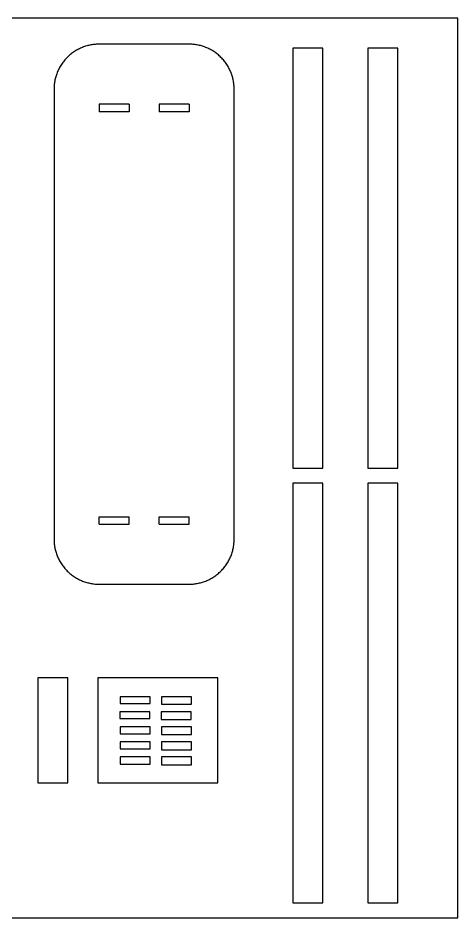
# Model space of a CAD drawing. Header units: inches. Extents: x 126 to 186, y 0 to 60.
# Drawn here: x 156.7 to 186, y 0 to 60 of the extents above; entities that cross this region are included whole.
import ezdxf

# ---------------------------------------------------------------- set-up
doc = ezdxf.new("R2010")
doc.units = ezdxf.units.IN
doc.header["$LTSCALE"] = 100
doc.header["$MEASUREMENT"] = 0
doc.layers.add('Default', color=18, linetype='Continuous', true_color=0x000000)
doc.layers.add('Make2D$Visible$Curves', color=18, linetype='Continuous', true_color=0x000000)

msp = doc.modelspace()

# ---------------------------------------------------------------- linework, layer by layer
at = {"layer": 'Default'}
for points in [[(126, 0), (186, 0), (186, 60), (126, 60)], [(175, 30), (177, 30), (177, 58), (175, 58)], [(180, 30), (182, 30), (182, 58), (180, 58)], [(175, 1), (177, 1), (177, 29), (175, 29)], [(180, 1), (182, 1), (182, 29), (180, 29)], [(158, 9), (160, 9), (160, 16), (158, 16)], [(162, 9), (170, 9), (170, 16), (162, 16)], [(163.5, 14.3), (165.5, 14.3), (165.5, 14.75), (163.5, 14.75)], [(166.25, 14.25), (168.25, 14.25), (168.25, 14.75), (166.25, 14.75)], [(163.47, 13.29), (165.47, 13.29), (165.47, 13.75), (163.47, 13.75)], [(166.22, 13.24), (168.22, 13.24), (168.22, 13.75), (166.22, 13.75)], [(163.5, 12.28), (165.5, 12.28), (165.5, 12.75), (163.5, 12.75)], [(166.25, 12.23), (168.25, 12.23), (168.25, 12.75), (166.25, 12.75)], [(163.5, 11.27), (165.5, 11.27), (165.5, 11.75), (163.5, 11.75)], [(166.25, 11.22), (168.25, 11.22), (168.25, 11.75), (166.25, 11.75)], [(163.5, 10.26), (165.5, 10.26), (165.5, 10.75), (163.5, 10.75)], [(166.25, 10.21), (168.25, 10.21), (168.25, 10.75), (166.25, 10.75)]]:
    msp.add_lwpolyline(points, close=True, dxfattribs=at)
at = {"layer": 'Make2D$Visible$Curves', "color": 18, "lineweight": -3, "true_color": 0x000000}
for points in [[(162.089, 58.254), (159.089, 58.254), (159.089, 55.254)], [(171.089, 55.254), (171.089, 58.254), (168.089, 58.254)], [(159.089, 25.254), (159.089, 22.254), (162.089, 22.254)], [(168.089, 22.254), (171.089, 22.254), (171.089, 25.254)]]:
    msp.add_rational_spline(points, [1, 0.707106781187, 1], degree=2, dxfattribs=at)
for points in [[(168.089, 58.254), (165.089, 58.254), (162.089, 58.254)], [(159.089, 55.254), (159.089, 40.254), (159.089, 25.254)], [(171.089, 25.254), (171.089, 40.254), (171.089, 55.254)], [(162.089, 54.254), (162.089, 54.004), (162.089, 53.754)], [(164.089, 54.254), (163.089, 54.254), (162.089, 54.254)], [(164.089, 54.254), (164.089, 54.004), (164.089, 53.754)], [(166.089, 54.254), (166.089, 54.004), (166.089, 53.754)], [(168.089, 54.254), (167.089, 54.254), (166.089, 54.254)], [(168.089, 54.254), (168.089, 54.004), (168.089, 53.754)], [(164.089, 53.754), (163.089, 53.754), (162.089, 53.754)], [(168.089, 53.754), (167.089, 53.754), (166.089, 53.754)], [(162.089, 26.754), (163.089, 26.754), (164.089, 26.754)], [(162.089, 26.254), (162.089, 26.504), (162.089, 26.754)], [(164.089, 26.254), (164.089, 26.504), (164.089, 26.754)], [(166.089, 26.754), (167.089, 26.754), (168.089, 26.754)], [(166.089, 26.254), (166.089, 26.504), (166.089, 26.754)], [(168.089, 26.254), (168.089, 26.504), (168.089, 26.754)], [(162.089, 26.254), (163.089, 26.254), (164.089, 26.254)], [(166.089, 26.254), (167.089, 26.254), (168.089, 26.254)], [(162.089, 22.254), (165.089, 22.254), (168.089, 22.254)]]:
    msp.add_open_spline(points, degree=2, dxfattribs=at)

doc.saveas('drawing.dxf')
